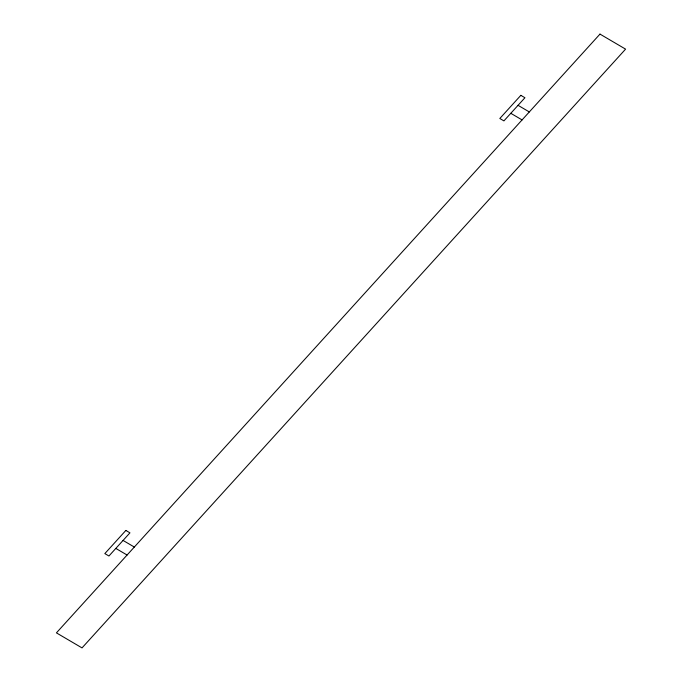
<?xml version="1.0" encoding="UTF-8"?>
<svg xmlns="http://www.w3.org/2000/svg" width="682" height="682" viewBox="0 0 682 682"><rect width="100%" height="100%" fill="white"/><g stroke="black" fill="none" stroke-linecap="round" stroke-linejoin="round"><path stroke-width="1.02" d="M518.056 105.326L529.317 111.942M510.809 113.306L522.071 119.921M123.058 540.434L134.328 547.049M115.812 548.413L127.082 555.029M125.855 530.443L104.832 553.596L108.932 556.001L129.947 532.847L125.855 530.443M520.843 95.335L499.821 118.489L503.921 120.893L524.935 97.739L520.843 95.335M599.981 34.1L56.418 632.87L82.019 647.9L625.582 49.13L599.981 34.1"/></g></svg>
